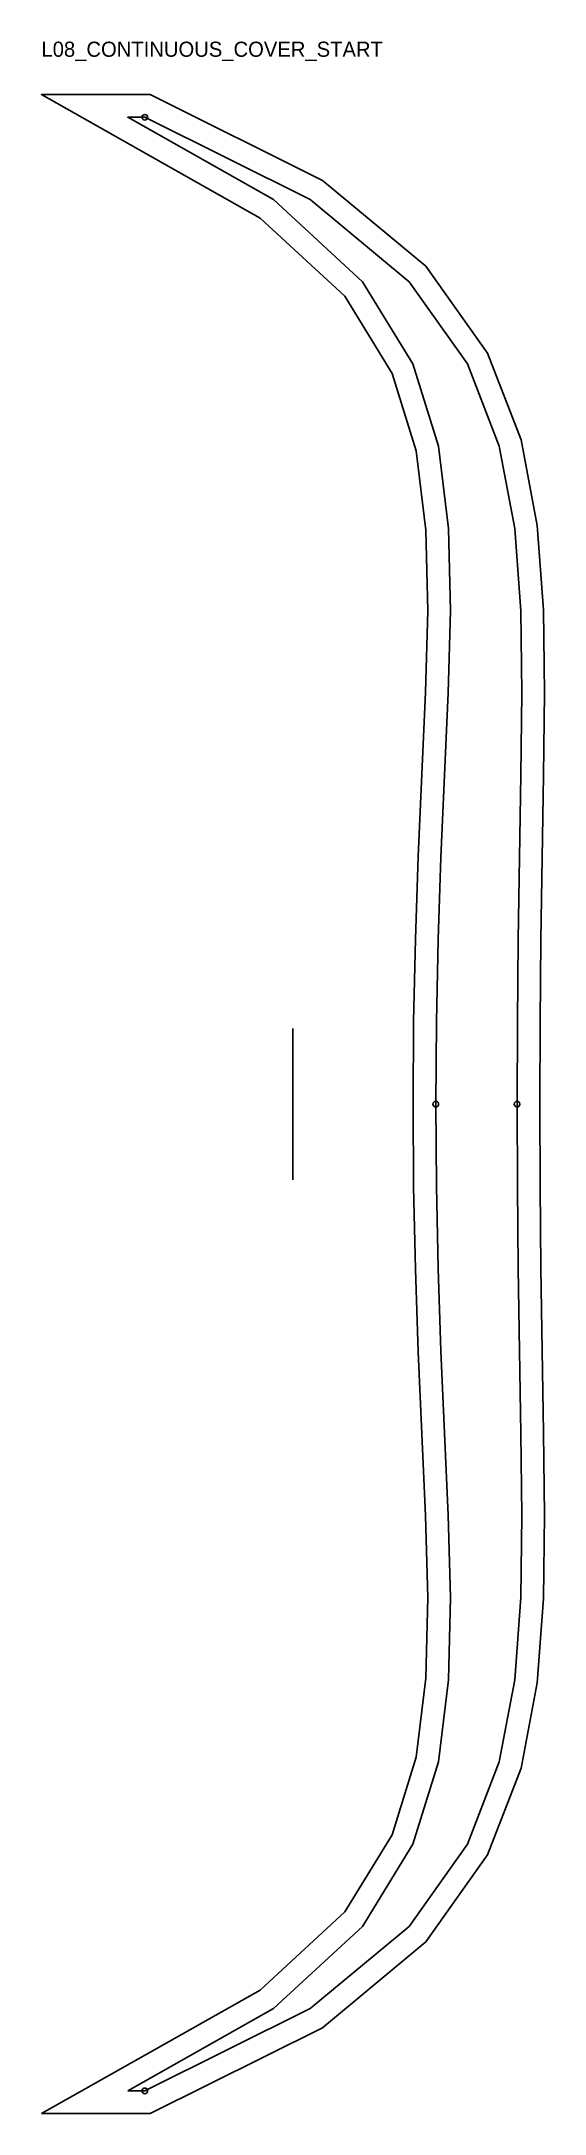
# Model space of a CAD drawing. Header units: millimetres. Extents: x -46 to 221, y -12 to 1084.
import ezdxf

# ---------------------------------------------------------------- set-up
doc = ezdxf.new("R2010")
doc.units = ezdxf.units.MM
for name, color, linetype in [('CUT', 1, 'Continuous'), ('GRAIN', 3, 'Continuous'), ('ID', 7, 'Continuous'), ('NOTCH', 2, 'Continuous'), ('SEAM', 5, 'Continuous')]:
    doc.layers.add(name, color=color, linetype=linetype)

msp = doc.modelspace()

# ---------------------------------------------------------------- linework, layer by layer
at = {"layer": 'CUT'}
msp.add_lwpolyline([(-45.7, -12), (70, 53.3), (114.9, 94.7), (139.9, 135.5), (152.6, 176.5), (157.8, 218.4), (158.8, 261), (157.6, 304.1), (155.6, 347.5), (153.7, 391), (152.2, 434.7), (151.3, 478.3), (151, 522), (151.3, 565.7), (152.2, 609.3), (153.7, 653), (155.6, 696.5), (157.6, 739.9), (158.8, 783), (157.8, 825.6), (152.6, 867.5), (139.9, 908.5), (114.9, 949.3), (70, 990.7), (-45.7, 1056), (11.8, 1056), (103.1, 1010.6), (157.8, 965.2), (190.4, 919.2), (208.2, 873.3), (216.7, 828.1), (220, 783.5), (220.6, 739.5), (220.1, 695.8), (219.3, 652.3), (218.6, 608.8), (218.2, 565.4), (218, 522), (218.2, 478.6), (218.6, 435.2), (219.3, 391.7), (220.1, 348.2), (220.6, 304.5), (220, 260.5), (216.7, 215.9), (208.2, 170.7), (190.4, 124.8), (157.8, 78.8), (103.1, 33.4), (11.8, -12), (-45.7, -12)], close=True, dxfattribs=at)
at = {"layer": 'GRAIN'}
msp.add_line((87.4, 482), (87.4, 562), dxfattribs=at)
at = {"layer": 'NOTCH'}
for centre in [(9, 1044), (163, 522), (206, 522), (9, 0)]:
    msp.add_circle(centre, 1.5, dxfattribs=at)
at = {"layer": 'SEAM'}
msp.add_lwpolyline([(0, 0), (77.2, 43.5), (124.2, 87), (150.9, 130.5), (164.4, 174), (169.8, 217.5), (170.8, 261), (169.6, 304.5), (167.6, 348), (165.7, 391.5), (164.2, 435), (163.3, 478.5), (163, 522), (163.3, 565.5), (164.2, 609), (165.7, 652.5), (167.6, 696), (169.6, 739.5), (170.8, 783), (169.8, 826.5), (164.4, 870), (150.9, 913.5), (124.2, 957), (77.2, 1000.5), (0, 1044), (9, 1044), (96.5, 1000.5), (149, 957), (179.8, 913.5), (196.6, 870), (204.8, 826.5), (208, 783), (208.6, 739.5), (208.1, 696), (207.3, 652.5), (206.6, 609), (206.2, 565.5), (206, 522), (206.2, 478.5), (206.6, 435), (207.3, 391.5), (208.1, 348), (208.6, 304.5), (208, 261), (204.8, 217.5), (196.6, 174), (179.8, 130.5), (149, 87), (96.5, 43.5), (9, 0)], close=True, dxfattribs=at)

# ---------------------------------------------------------------- texts
at = {"layer": 'ID'}
msp.add_text('L08_CONTINUOUS_COVER_START', height=8, dxfattribs=at).set_placement((-45.7, 1076))

doc.saveas('drawing.dxf')
